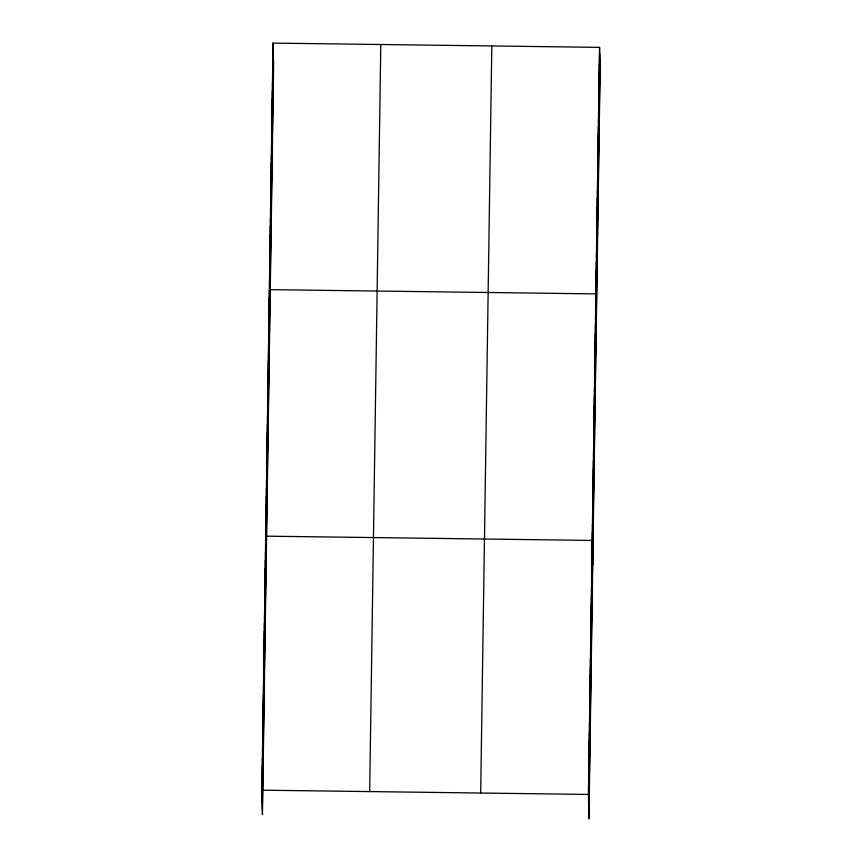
<?xml version="1.0" encoding="UTF-8"?>
<svg xmlns="http://www.w3.org/2000/svg" width="862" height="862" viewBox="0 0 862 862"><rect width="100%" height="100%" fill="white"/><g stroke="black" fill="none" stroke-linecap="round" stroke-linejoin="round"><path stroke-width="1.29" d="M273.06 43.1L273.566 67.559L262.436 814.633L261.929 790.174L273.06 43.1L599.564 47.367L600.071 71.826L588.94 818.9L588.434 794.441L599.564 47.367M262.07 796.822L273.2 49.748M262.188 802.705L273.319 55.621M262.317 808.761L273.448 61.687M369.679 791.585L380.799 44.512M480.684 793.029L491.814 45.955M588.574 801.078L599.693 54.004M588.692 806.961L599.823 59.887M588.821 813.017L599.952 65.943M261.929 790.174L588.434 794.441M599.446 55.319L599.575 61.956M599.327 63.271L599.456 69.919M599.209 71.223L599.349 77.871M599.09 79.175L599.23 85.823M598.971 87.127L599.112 93.775M598.853 95.079L598.993 101.727M598.734 103.031L598.874 109.679M598.616 110.982L598.756 117.631M598.497 118.934L598.637 125.583M598.379 126.886L598.519 133.535M598.26 134.838L598.4 141.487M598.142 142.79L598.282 149.438M598.023 150.753L598.163 157.39M597.905 158.705L598.045 165.342M597.786 166.657L597.926 173.305M597.668 174.609L597.808 181.257M597.549 182.561L597.689 189.209M597.431 190.513L597.571 197.161M597.312 198.465L597.452 205.113M597.194 206.417L597.334 213.065M597.075 214.369L597.215 221.017M596.957 222.321L597.097 228.969M596.838 230.273L596.978 236.921M596.719 238.224L596.86 244.873M596.601 246.176L596.741 252.825M596.482 254.128L596.623 260.777M596.364 262.091L596.504 268.728M596.245 270.043L596.385 276.68M596.127 277.995L596.267 284.643M596.008 285.947L596.148 292.595M596.396 318.358L595.89 293.899L269.386 289.632L269.892 314.102M595.771 301.851L595.911 308.499M595.653 309.803L595.793 316.451M595.534 317.755L595.674 324.403M595.416 325.707L595.556 332.355M595.297 333.659L595.437 340.307M595.179 341.611L595.319 348.259M595.06 349.563L595.2 356.211M594.942 357.514L595.082 364.163M594.823 365.466L594.963 372.115M594.705 373.429L594.845 380.067M594.586 381.381L594.726 388.019M594.468 389.333L594.608 395.981M594.349 397.285L594.489 403.933M594.23 405.237L594.371 411.885M594.112 413.189L594.252 419.837M593.993 421.141L594.133 427.789M593.875 429.093L594.015 435.741M593.756 437.045L593.896 443.693M593.638 444.997L593.778 451.645M593.519 452.949L593.659 459.597M593.401 460.901L593.541 467.549M593.282 468.853L593.422 475.501M593.164 476.805L593.304 483.453M593.045 484.767L593.185 491.405M592.927 492.719L593.067 499.357M592.808 500.671L592.948 507.319M592.69 508.623L592.83 515.271M592.571 516.575L592.711 523.223M592.453 524.527L592.593 531.175M592.334 532.479L592.474 539.127M592.722 564.89L592.216 540.431L265.711 536.164L266.229 560.634M592.097 548.372L592.237 555.02M591.978 556.302L592.119 562.951M591.86 564.244L592 570.892M591.741 572.185L591.882 578.833M591.623 580.115L591.763 586.763M591.504 588.056L591.644 594.705M591.386 595.998L591.526 602.646M591.267 603.928L591.407 610.576M591.149 611.869L591.289 618.517M591.03 619.81L591.17 626.458M590.912 627.741L591.052 634.389M590.793 635.682L590.933 642.33M590.675 643.623L590.815 650.271M590.556 651.553L590.696 658.202M590.438 659.495L590.578 666.143M590.319 667.436L590.459 674.084M590.201 675.377L590.341 682.014M590.082 683.307L590.222 689.956M589.964 691.249L590.104 697.897M589.845 699.19L589.985 705.827M589.727 707.12L589.867 713.768M589.619 715.061L589.748 721.709M589.5 723.002L589.63 729.64M589.382 730.933L589.511 737.581M589.263 738.874L589.403 745.522M589.145 746.815L589.285 753.453M589.026 754.746L589.166 761.394M588.908 762.687L589.048 769.335M588.789 770.628L588.929 777.265M588.671 778.558L588.811 785.207M588.552 786.5L588.692 793.148M272.942 51.052L273.082 57.7M272.823 59.004L272.963 65.652M272.704 66.956L272.845 73.604M272.586 74.908L272.726 81.556M272.467 82.86L272.607 89.508M272.349 90.812L272.489 97.46M272.23 98.774L272.37 105.412M272.112 106.726L272.252 113.364M271.993 114.678L272.133 121.316M271.875 122.63L272.015 129.278M271.756 130.582L271.896 137.23M271.638 138.534L271.778 145.182M271.519 146.486L271.659 153.134M271.401 154.438L271.541 161.086M271.282 162.39L271.422 169.038M271.164 170.342L271.304 176.99M271.045 178.294L271.185 184.942M270.927 186.246L271.067 192.894M270.808 194.198L270.948 200.846M270.69 202.15L270.83 208.798M270.571 210.112L270.711 216.75M270.452 218.064L270.593 224.702M270.334 226.016L270.474 232.654M270.215 233.968L270.356 240.617M270.097 241.92L270.237 248.568M269.978 249.872L270.118 256.52M269.86 257.824L270 264.472M269.741 265.776L269.881 272.424M269.623 273.728L269.763 280.376M269.504 281.68L269.644 288.328M269.267 297.584L269.407 304.232M269.149 305.536L269.289 312.184M269.03 313.488L269.17 320.136M268.912 321.451L269.052 328.088M268.793 329.403L268.933 336.04M268.675 337.354L268.815 343.992M268.556 345.306L268.696 351.955M268.438 353.258L268.578 359.907M268.319 361.21L268.459 367.858M268.201 369.162L268.341 375.81M268.082 377.114L268.222 383.762M267.963 385.066L268.104 391.714M267.845 393.018L267.985 399.666M267.726 400.97L267.866 407.618M267.608 408.922L267.748 415.57M267.489 416.874L267.629 423.522M267.371 424.826L267.511 431.474M267.252 432.789L267.392 439.426M267.134 440.741L267.274 447.378M267.015 448.693L267.155 455.33M266.897 456.644L267.037 463.293M266.778 464.596L266.918 471.245M266.66 472.548L266.8 479.197M266.541 480.5L266.681 487.149M266.423 488.452L266.563 495.1M266.304 496.404L266.444 503.052M266.186 504.356L266.326 511.004M266.067 512.308L266.207 518.956M265.949 520.26L266.089 526.908M265.83 528.212L265.97 534.86M265.593 544.105L265.733 550.753M265.474 552.046L265.615 558.695M265.356 559.977L265.496 566.625M265.237 567.918L265.377 574.566M265.119 575.859L265.259 582.507M265 583.789L265.14 590.438M264.882 591.731L265.022 598.379M264.763 599.672L264.903 606.32M264.645 607.613L264.785 614.25M264.526 615.543L264.666 622.192M264.408 623.485L264.548 630.133M264.289 631.426L264.429 638.063M264.171 639.356L264.311 646.004M264.052 647.297L264.192 653.946M263.934 655.239L264.074 661.876M263.815 663.169L263.955 669.817M263.697 671.11L263.837 677.758M263.589 679.051L263.718 685.689M263.47 686.982L263.6 693.63M263.352 694.923L263.481 701.571M263.233 702.864L263.373 709.501M263.115 710.794L263.255 717.443M262.996 718.736L263.136 725.384M262.878 726.677L263.018 733.314M262.759 734.607L262.899 741.255M262.641 742.548L262.781 749.197M262.522 750.49L262.662 757.127M262.404 758.42L262.544 765.068M262.285 766.361L262.425 773.009M262.167 774.302L262.307 780.94M262.048 782.233L262.188 788.881"/></g></svg>
